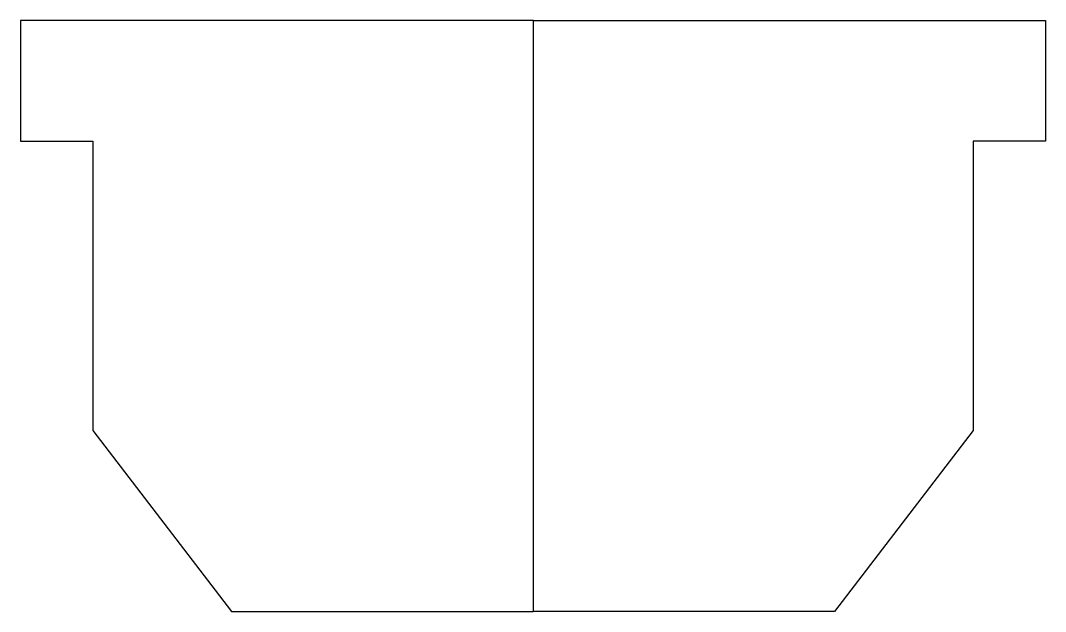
# Model space of a CAD drawing. Header units: millimetres. Extents: x -85 to 85, y -98 to 0.
import ezdxf

# ---------------------------------------------------------------- set-up
doc = ezdxf.new("R2010")
doc.units = ezdxf.units.MM
doc.layers.get('0').update_dxf_attribs({"linetype": 'CONTINUOUS'})

msp = doc.modelspace()

# ---------------------------------------------------------------- linework, layer by layer
for p, q in [((0, 0), (-85, 0)), ((-85, 0), (-85, -20)), ((0, 0), (0, -98)), ((0, 0), (85, 0)), ((85, 0), (85, -20)), ((-85, -20), (-73, -20)), ((-73, -20), (-73, -68)), ((73, -20), (73, -68)), ((85, -20), (73, -20)), ((-73, -68), (-50, -98)), ((73, -68), (50, -98)), ((-50, -98), (0, -98)), ((50, -98), (0, -98))]:
    msp.add_line(p, q)
msp.add_point((0, 0))

doc.saveas('drawing.dxf')
